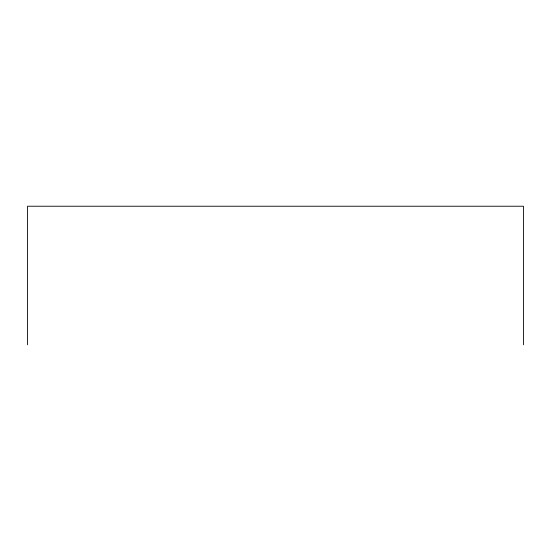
<?xml version="1.0" encoding="UTF-8"?>
<svg xmlns="http://www.w3.org/2000/svg" width="551" height="551" viewBox="0 0 551 551"><rect width="100%" height="100%" fill="white"/><g stroke="black" fill="none" stroke-linecap="round" stroke-linejoin="round"><path stroke-width="0.83" d="M523.45 344.774L523.45 206.226L27.55 206.226L27.55 344.774"/></g></svg>
